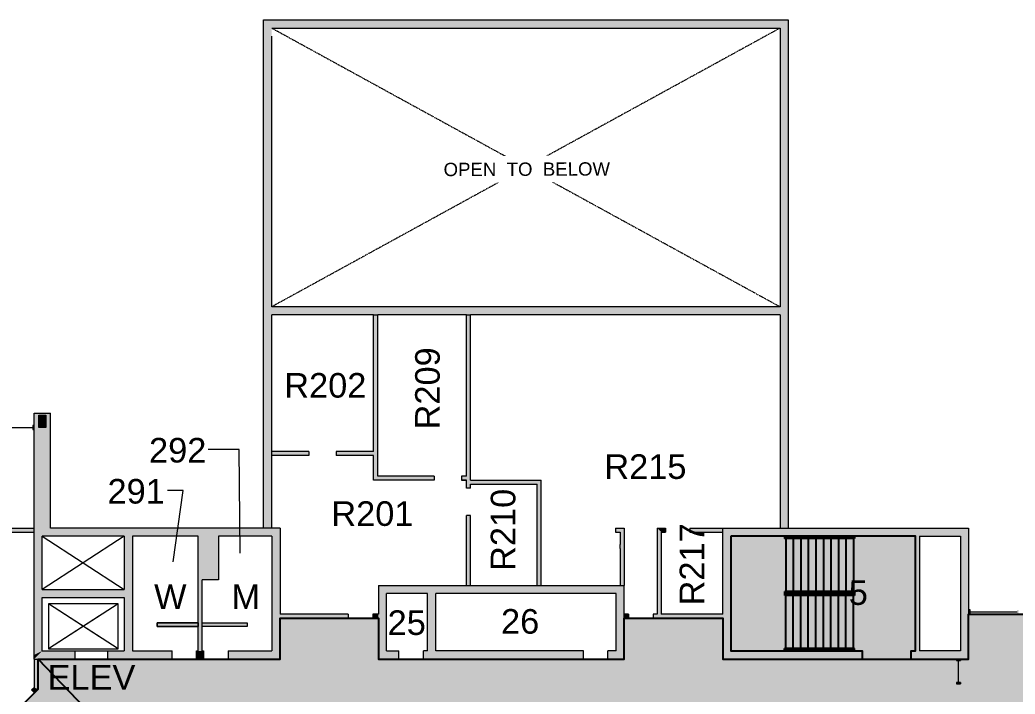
# Model space of a CAD drawing. Extents: x 674 to 9317, y -1087 to 3542.
# Drawn here: x 5295 to 6752, y 2555 to 3542 of the extents above; entities that cross this region are included whole.
import ezdxf

# ---------------------------------------------------------------- set-up
doc = ezdxf.new("R2010")
doc.units = 0
doc.header["$LTSCALE"] = 0.004
doc.header["$MEASUREMENT"] = 0
doc.linetypes.add('HIDDEN', pattern=[0.375, 0.25, -0.125])
doc.layers.get('0').update_dxf_attribs({"linetype": 'CONTINUOUS'})
for name, color, linetype in [('CORRIDOR HATCH', 253, 'CONTINUOUS'), ('SOLID', 7, 'CONTINUOUS'), ('STAIR', 252, 'CONTINUOUS')]:
    doc.layers.add(name, color=color, linetype=linetype)
doc.layers.add('Room Number', color=7, linetype='CONTINUOUS', lineweight=9)
doc.layers.add('WALL', color=7, linetype='CONTINUOUS', lineweight=0)
doc.styles.add('style1', font='arial.ttf')
doc.styles.add('style3', font='arial.ttf')

# ---------------------------------------------------------------- blocks, each defined once
blk = doc.blocks.new('AZMND')
for p, q in [((0, 0.5), (0, -0.5)), ((1, 0.5), (0, 0.5)), ((1, -0.5), (1, 0.5)), ((0, -0.5), (1, -0.5))]:
    blk.add_line(p, q)

msp = doc.modelspace()

# ---------------------------------------------------------------- hatches: boundary and pattern name
at = {"layer": 'CORRIDOR HATCH'}
h = msp.add_hatch(color=256, dxfattribs=at)
h.dxf.hatch_style = 1
h.paths.add_polyline_path([(2231.1, 2606.9), (2231.1, 2457.7), (2623.6, 2457.7), (2623.6, 2472.4), (2636.2, 2472.4), (2636.2, 2600.4), (2623.6, 2600.4), (2623.6, 2606.9)])
h.paths.add_polyline_path([(953.3, 1816.2), (958.8, 1818.6), (960.7, 1814.1), (993.8, 1828.3), (991.9, 1832.7), (1132.6, 1893), (1137.4, 1895), (1123.4, 1930.1), (1108.4, 1973.6), (936.2, 1973.6), (898, 1973.6), (916.1, 1909.4)])
h.paths.add_polyline_path([(1791.5, 1230.9), (1791.5, 1226), (1787.5, 1226), (1787.5, 1036.4), (1892.1, 1036.4), (1892.1, 1226), (1827.5, 1226), (1827.5, 1230.9)])
h.paths.add_polyline_path([(2220.7, 1025), (2220.7, 1003.4), (2225.1, 1003.4), (2225.1, 992.4), (2220.7, 992.4), (2220.7, 798.4), (2225.1, 798.4), (2225.1, 794), (2383.1, 794), (2383.1, 797.4), (2392.1, 797.4), (2392.1, 794), (2536.1, 794), (2536.1, 814.5), (2540.9, 814.5), (2540.9, 914.5), (2536.1, 914.5), (2536.1, 935), (2366.1, 935), (2366.1, 1025)])
h.paths.add_polyline_path([(3828, 1219.5), (3828, 1008.4), (4073.1, 1008.4), (4073.1, 1019.9), (4078, 1019.9), (4078, 1207.9), (4073.1, 1207.9), (4073.1, 1219.5)])
h.paths.add_polyline_path([(4403.6, 2785.9), (4403.6, 2617.9), (4655.6, 2617.9), (4655.6, 2659.9), (4667.6, 2659.9), (4667.6, 2731.9), (4655.6, 2731.9), (4655.6, 2785.9)])
h.paths.add_polyline_path([(5211.2, -706.1), (5211.2, -712.1), (5201.2, -712.1), (5201.2, -962.1), (5255.2, -962.1), (5255.2, -712.1), (5247.2, -712.1), (5247.2, -706.1)])
h.paths.add_polyline_path([(5585.6, 613.9), (5585.6, 601.9), (5401.6, 601.9), (5401.6, 437.9), (5663.6, 437.9), (5663.6, 601.9), (5657.6, 601.9), (5657.6, 613.9)])
edge = h.paths.add_edge_path()
edge.add_arc((5687.6, 1657.9), 71.8, 270, 450)
edge.add_line((5687.6, 1729.7), (5587.9, 1729.9))
edge.add_line((5587.9, 1729.9), (5587.9, 1727.3))
edge.add_line((5587.9, 1727.3), (5577.4, 1727.3))
edge.add_line((5577.4, 1727.3), (5577.4, 1725.8))
edge.add_line((5577.4, 1725.8), (5578.9, 1725.8))
edge.add_line((5578.9, 1725.8), (5578.9, 1659.9))
edge.add_line((5578.9, 1659.9), (5587.9, 1659.9))
edge.add_line((5587.9, 1659.9), (5587.9, 1585.9))
edge.add_line((5587.9, 1585.9), (5681.6, 1585.9))
edge.add_line((5681.6, 1585.9), (5687.6, 1586.1))
h.paths.add_polyline_path([(6335.6, 2785.9), (6335.6, 2617.9), (6527.6, 2617.9), (6527.6, 2605.9), (6599.6, 2605.9), (6599.6, 2617.9), (6605.6, 2617.9), (6605.6, 2785.9)])
h.paths.add_polyline_path([(7421.6, 613.9), (7421.6, 601.9), (7415.6, 601.9), (7415.6, 433.9), (7679.6, 433.9), (7679.6, 601.9), (7493.6, 601.9), (7493.6, 613.9)])
h.paths.add_polyline_path([(8765, 2446.3), (8765, 2440), (8757.8, 2440), (8757.8, 2403.5), (8765, 2403.5), (8765, 2203.3), (8920.7, 2203.3), (8920.7, 2446.3)])
h = msp.add_hatch(color=256, dxfattribs=at)
h.dxf.hatch_style = 1
h.paths.add_polyline_path([(4307.6, 2605.9), (4667.6, 2605.9), (4667.6, 2791.9), (4811.6, 2791.9), (4811.6, 2437.9), (5171.6, 2437.9), (5171.6, 2485.4), (5245.1, 2485.4), (5321.6, 2561.9), (5321.6, 2605.9), (5459.6, 2461.9), (5459.6, 1765.9), (5338.6, 1769.9), (5335.6, 1769.9), (5335.6, 2293.9), (4667.6, 2293.9), (4667.6, 2461.9), (4283.6, 2461.9)])
h = msp.add_hatch(color=256, dxfattribs=at)
h.dxf.hatch_style = 1
h.paths.add_polyline_path([(5321.6, 2605.9), (5675.6, 2605.9), (5675.6, 2665.9), (5819.6, 2665.9), (5819.6, 2605.9), (6179.6, 2605.9), (6179.6, 2665.9), (6323.6, 2665.9), (6323.6, 2605.9), (6683.6, 2605.9), (6683.6, 2671.9), (6827.6, 2671.9), (6827.6, 2605.9), (7187.6, 2605.9), (7187.6, 2671.9), (7331.6, 2671.9), (7331.6, 2605.9), (7691.6, 2605.9), (7691.6, 2604.3), (7691.6, 2461.9), (7331.6, 2461.9), (7235.6, 2461.9), (6779.6, 2461.9), (6683.6, 2461.9), (6323.6, 2461.9), (6251.6, 2461.9), (5459.6, 2461.9)])
at = {"layer": 'SOLID'}
for points in [[(5818.6, 3109.9), (5812.6, 3109.9), (5812.6, 2909.9), (5758, 2909.9), (5758, 2903.9), (5812.6, 2903.9), (5812.6, 2867.9), (5901.4, 2867.9), (5901.4, 2873.9), (5818.6, 2873.9)], [(5332.6, 2962.9), (5332.6, 2944.9), (5322.6, 2944.9), (5322.6, 2962.9)], [(5718, 2909.9), (5663.6, 2909.9), (5663.6, 2903.9), (5718, 2903.9)], [(5954.6, 2816.2), (5948.6, 2816.2), (5948.6, 2713.9), (5954.6, 2713.9)], [(6179.5, 2797.9), (6166.9, 2797.9), (6166.9, 2791.9), (6173.6, 2791.9), (6173.6, 2773.9), (6173.6, 2767.9), (6173.6, 2713.9), (6179.6, 2713.9)], [(5495.6, 2658.9), (5555.6, 2658.9), (5555.6, 2653.9), (5495.6, 2653.9)], [(5561.6, 2658.9), (5627.6, 2658.9), (5627.6, 2653.9), (5561.6, 2653.9)]]:
    msp.add_hatch(color=256, dxfattribs=at).paths.add_polyline_path(points)
h = msp.add_hatch(color=256, dxfattribs=at)
h.paths.add_polyline_path([(5951.7, 3109.9), (5948.6, 3109.9), (5948.6, 2873.9), (5941.4, 2873.9), (5941.4, 2867.9), (5948.6, 2867.9), (5948.6, 2856.2), (5954.6, 2856.2), (5954.6, 2861.9), (6052.1, 2861.9), (6052.1, 2713.9), (6054.1, 2713.9), (6054.1, 2865.8), (5951.7, 2865.8), (5951.7, 2871.8)])
h.paths.add_polyline_path([(5954.6, 3109.9), (5951.7, 3109.9), (5951.7, 2865.8), (6054.1, 2865.8), (6054.1, 2713.9), (6058.1, 2713.9), (6058.1, 2867.9), (5954.6, 2867.9)])
at = {"layer": 'WALL'}
h = msp.add_hatch(color=256, dxfattribs=at)
h.paths.add_polyline_path([(5173.6, 2947.9), (5171.6, 2947.9), (5171.6, 2941.9), (5173.6, 2941.9)])
h.paths.add_polyline_path([(5244.6, 2947.9), (5242.6, 2947.9), (5242.6, 2941.9), (5244.6, 2941.9)])
h.paths.add_polyline_path([(5315.6, 2947.9), (5313.6, 2947.9), (5313.6, 2941.9), (5315.6, 2941.9)])
h = msp.add_hatch(color=256, dxfattribs=at)
h.paths.add_polyline_path([(6827.6, 2677.9), (6825.6, 2677.9), (6825.6, 2671.9), (6827.6, 2671.9)])
h.paths.add_polyline_path([(6756.6, 2677.9), (6754.6, 2677.9), (6754.6, 2671.9), (6756.6, 2671.9)])
h.paths.add_polyline_path([(6685.6, 2677.9), (6683.6, 2677.9), (6683.6, 2671.9), (6685.6, 2671.9)])
for points in [[(6665.6, 2605.9), (6665.6, 2603.9), (6671.6, 2603.9), (6671.6, 2605.9)], [(6665.6, 2571.9), (6665.6, 2569.9), (6671.6, 2569.9), (6671.6, 2571.9)]]:
    msp.add_hatch(color=256, dxfattribs=at).paths.add_polyline_path(points)

# ---------------------------------------------------------------- linework, layer by layer
at = {"layer": 'CORRIDOR HATCH'}
for points in [[(4307.6, 2605.9), (4667.6, 2605.9), (4667.6, 2791.9), (4811.6, 2791.9), (4811.6, 2437.9), (5171.6, 2437.9), (5171.6, 2485.4), (5245.1, 2485.4), (5321.6, 2561.9), (5321.6, 2605.9), (5459.6, 2461.9), (5459.6, 1765.9), (5338.6, 1769.9), (5335.6, 1769.9), (5335.6, 2293.9), (4667.6, 2293.9), (4667.6, 2461.9), (4283.6, 2461.9)], [(6335.6, 2785.9), (6335.6, 2617.9), (6527.6, 2617.9), (6527.6, 2605.9), (6599.6, 2605.9), (6599.6, 2617.9), (6605.6, 2617.9), (6605.6, 2785.9)]]:
    msp.add_lwpolyline(points, close=True, dxfattribs=at)
msp.add_lwpolyline([(6779.6, 2461.9), (6683.6, 2461.9), (6323.6, 2461.9), (6251.6, 2461.9), (5459.6, 2461.9), (5321.6, 2605.9), (5675.6, 2605.9), (5675.6, 2665.9), (5819.6, 2665.9), (5819.6, 2605.9), (6179.6, 2605.9), (6179.6, 2665.9), (6323.6, 2665.9), (6323.6, 2605.9), (6683.6, 2605.9), (6683.6, 2671.9), (6827.6, 2671.9)], dxfattribs=at)
at = {"layer": 'Room Number'}
for points in [[(5617.2, 2761.1), (5615.8, 2912.7), (5570.3, 2912.7)], [(5519.2, 2748.5), (5533.9, 2852.6), (5510.8, 2852.6)]]:
    msp.add_lwpolyline(points, dxfattribs=at)
at = {"layer": 'SOLID'}
for points in [[(5651.6, 3541.9), (5663.6, 3529.9), (5651.6, 2797.9), (5663.6, 2797.9)], [(6419.6, 3541.9), (6407.6, 3529.9), (5651.6, 3541.9), (5663.6, 3529.9)], [(6419.6, 2797.9), (6407.6, 2797.9), (6419.6, 3541.9), (6407.6, 3529.9)], [(5663.6, 3121.9), (5663.6, 3109.9), (6407.6, 3121.9), (6407.6, 3109.9)], [(5315.6, 2965.9), (5339.6, 2965.9), (5315.6, 2797.9), (5339.6, 2797.9)], [(5215.5, 2797.9), (5315.6, 2797.9), (5215.5, 2791.9), (5315.6, 2791.9)], [(5327.6, 2617.9), (5315.6, 2611.9), (5327.6, 2785.9), (5315.6, 2797.9)], [(5327.6, 2785.9), (5315.6, 2797.9), (5663.6, 2785.9), (5675.6, 2797.9)], [(5663.6, 2785.9), (5675.6, 2797.9), (5663.6, 2617.9), (5675.6, 2605.9)], [(6239.7, 2797.9), (6239.7, 2791.9), (6227.6, 2797.9), (6233.6, 2791.9)], [(6233.6, 2791.9), (6227.6, 2797.9), (6233.6, 2671.9), (6227.6, 2671.9)], [(6323.6, 2797.9), (6323.6, 2791.9), (6275.7, 2797.9), (6275.7, 2791.9)], [(6671.6, 2785.9), (6683.6, 2797.9), (6335.6, 2785.9), (6323.6, 2797.9)], [(6335.6, 2785.9), (6323.6, 2797.9), (6335.6, 2617.9), (6323.6, 2605.9)], [(6671.6, 2617.9), (6683.6, 2605.9), (6671.6, 2785.9), (6683.6, 2797.9)], [(5459.6, 2617.9), (5447.6, 2617.9), (5459.6, 2785.9), (5447.6, 2785.9)], [(5555.6, 2617.9), (5561.6, 2617.9), (5555.6, 2785.9), (5561.6, 2737.9)], [(5555.6, 2785.9), (5561.6, 2721.9), (5585.6, 2785.9), (5585.6, 2721.9)], [(6605.6, 2785.9), (6611.6, 2785.9), (6605.6, 2617.9), (6611.6, 2617.9)], [(5819.6, 2713.9), (5831.6, 2701.9), (6179.6, 2713.9), (6167.6, 2701.9)], [(5831.6, 2617.9), (5819.6, 2605.9), (5831.6, 2701.9), (5819.6, 2713.9)], [(6179.6, 2713.9), (6167.6, 2701.9), (6179.6, 2605.9), (6167.6, 2617.9)], [(5327.6, 2707.9), (5327.6, 2695.9), (5447.6, 2707.9), (5447.6, 2695.9)], [(5891.6, 2701.9), (5903.6, 2701.9), (5891.6, 2617.9), (5903.6, 2617.9)], [(5675.6, 2671.9), (5675.6, 2665.9), (5775.6, 2671.9), (5775.6, 2665.9)], [(5811.6, 2671.9), (5819.6, 2671.9), (5811.6, 2665.9), (5819.6, 2665.9)], [(6179.6, 2665.9), (6179.6, 2671.9), (6185.6, 2665.9), (6185.6, 2671.9)], [(6221.6, 2671.9), (6221.6, 2665.9), (6323.6, 2671.9), (6323.6, 2665.9)], [(5315.6, 2611.9), (5315.6, 2605.9), (5327.6, 2617.9)], [(5375.6, 2617.9), (5375.6, 2605.9), (5327.6, 2617.9), (5315.6, 2605.9)], [(5517.6, 2617.9), (5517.6, 2605.9), (5423.6, 2617.9), (5423.6, 2605.9)], [(5553.6, 2617.9), (5563.6, 2617.9), (5553.6, 2605.9), (5563.6, 2605.9)], [(5663.6, 2617.9), (5675.6, 2605.9), (5599.6, 2617.9), (5599.6, 2605.9)], [(5849.6, 2617.9), (5849.6, 2605.9), (5831.6, 2617.9), (5819.6, 2605.9)], [(6119.6, 2605.9), (6119.6, 2617.9), (5885.6, 2605.9), (5885.6, 2617.9)], [(6179.6, 2605.9), (6167.6, 2617.9), (6155.6, 2605.9), (6155.6, 2617.9)], [(6335.6, 2617.9), (6323.6, 2605.9), (6527.6, 2617.9), (6527.6, 2605.9)], [(6599.6, 2617.9), (6599.6, 2605.9), (6671.6, 2617.9), (6683.6, 2605.9)], [(5315.6, 2564.4), (5321.6, 2561.9), (5315.6, 2605.9), (5321.6, 2605.9)], [(5311.9, 2560.7), (5316.1, 2556.5), (5315.6, 2564.4), (5321.6, 2561.9)]]:
    msp.add_solid(points, dxfattribs=at)
at = {"layer": 'STAIR'}
for p, q in [((6413.9, 2785.3), (6413.9, 2782.3)), ((6415.4, 2785.3), (6415.4, 2783.8)), ((6514.9, 2783.8), (6415.4, 2783.8)), ((6514.9, 2785.3), (6514.9, 2783.8)), ((6516.4, 2785.3), (6516.4, 2782.3)), ((6516.4, 2782.3), (6413.9, 2782.3)), ((6415.9, 2782.3), (6415.9, 2704.9)), ((6426.9, 2782.3), (6426.9, 2704.9)), ((6437.9, 2782.3), (6437.9, 2704.9)), ((6448.9, 2782.3), (6448.9, 2704.9)), ((6459.9, 2782.3), (6459.9, 2704.9)), ((6470.9, 2782.3), (6470.9, 2704.9)), ((6481.9, 2782.3), (6481.9, 2704.9)), ((6492.9, 2782.3), (6492.9, 2704.9)), ((6503.9, 2782.3), (6503.9, 2704.9)), ((6514.9, 2782.3), (6514.9, 2704.9)), ((6516.4, 2704.9), (6414.4, 2704.9)), ((6414.4, 2698.9), (6414.4, 2704.9)), ((6414.4, 2704.9), (6414.4, 2698.9)), ((6516.4, 2698.9), (6414.4, 2698.9)), ((6514.9, 2703.4), (6415.9, 2703.4)), ((6415.9, 2703.4), (6415.9, 2701.9)), ((6415.9, 2700.4), (6415.9, 2701.9)), ((6514.9, 2700.4), (6415.9, 2700.4)), ((6415.9, 2621.5), (6415.9, 2698.9)), ((6426.9, 2621.5), (6426.9, 2698.9)), ((6437.9, 2621.5), (6437.9, 2698.9)), ((6448.9, 2621.5), (6448.9, 2698.9)), ((6459.9, 2621.5), (6459.9, 2698.9)), ((6470.9, 2621.5), (6470.9, 2698.9)), ((6481.9, 2621.5), (6481.9, 2698.9)), ((6492.9, 2621.5), (6492.9, 2698.9)), ((6503.9, 2621.5), (6503.9, 2698.9)), ((6514.9, 2703.4), (6514.9, 2701.9)), ((6514.9, 2700.4), (6514.9, 2701.9)), ((6514.9, 2621.5), (6514.9, 2698.9)), ((6516.4, 2704.9), (6516.4, 2698.9)), ((6516.4, 2698.9), (6516.4, 2704.9)), ((6516.4, 2621.5), (6413.9, 2621.5)), ((6413.9, 2618.5), (6413.9, 2621.5)), ((6514.9, 2620), (6415.4, 2620)), ((6415.4, 2618.5), (6415.4, 2620)), ((6514.9, 2618.5), (6514.9, 2620)), ((6516.4, 2618.5), (6516.4, 2621.5))]:
    msp.add_line(p, q, dxfattribs=at)
at = {"layer": 'WALL'}
for p, q in [((5651.6, 2797.9), (5651.6, 3541.9)), ((5651.6, 3541.9), (6419.6, 3541.9)), ((6419.6, 3541.9), (6419.6, 2797.9)), ((5663.6, 3529.9), (6407.6, 3529.9)), ((6407.6, 3529.9), (6407.6, 3121.9)), ((5663.6, 3121.9), (5663.6, 3517.9)), ((6407.6, 3121.9), (5663.6, 3121.9)), ((5812.6, 3109.9), (5663.6, 3109.9)), ((5663.6, 2909.9), (5663.6, 3109.9)), ((5812.6, 2909.9), (5812.6, 3109.9)), ((5812.6, 3109.9), (5818.6, 3109.9)), ((5818.6, 2873.9), (5818.6, 3109.9)), ((5948.6, 3109.9), (5818.6, 3109.9)), ((5948.6, 2873.9), (5948.6, 3109.9)), ((5948.6, 2873.9), (5948.6, 3109.9)), ((5948.6, 3109.9), (5954.6, 3109.9)), ((6407.6, 3109.9), (5954.6, 3109.9)), ((5957.6, 3109.9), (5954.6, 3109.9)), ((5954.6, 2867.9), (5954.6, 3109.9)), ((6227.6, 3109.9), (6125.6, 3109.9)), ((6407.6, 3109.9), (6233.6, 3109.9)), ((6407.6, 3109.9), (6407.6, 2917.9)), ((6407.6, 3109.9), (6407.6, 2797.9)), ((5315.6, 2773.9), (5315.6, 2965.9)), ((5315.6, 2773.9), (5315.6, 2965.9)), ((5315.6, 2965.9), (5339.6, 2965.9)), ((5315.6, 2965.9), (5339.6, 2965.9)), ((5339.6, 2797.9), (5339.6, 2965.9)), ((5339.6, 2797.9), (5339.6, 2965.9)), ((5663.6, 2909.9), (5663.6, 2965.9)), ((5244.6, 2944.9), (5313.6, 2944.9)), ((5718, 2909.9), (5663.6, 2909.9)), ((5663.6, 2903.9), (5663.6, 2909.9)), ((5663.6, 2797.9), (5663.6, 2903.9)), ((5718, 2903.9), (5663.6, 2903.9)), ((5718, 2909.9), (5718, 2903.9)), ((5812.6, 2909.9), (5758, 2909.9)), ((5758, 2909.9), (5758, 2903.9)), ((5812.6, 2903.9), (5758, 2903.9)), ((5812.6, 2867.9), (5812.6, 2903.9)), ((5901.4, 2873.9), (5818.6, 2873.9)), ((5901.4, 2873.9), (5901.4, 2867.9)), ((5948.6, 2873.9), (5941.4, 2873.9)), ((5941.4, 2873.9), (5941.4, 2867.9)), ((5901.4, 2867.9), (5812.6, 2867.9)), ((5948.6, 2867.9), (5941.4, 2867.9)), ((5941.4, 2867.9), (5948.6, 2867.9)), ((5948.6, 2856.2), (5948.6, 2867.9)), ((5954.6, 2856.2), (5948.6, 2856.2)), ((5954.6, 2867.9), (6058.1, 2867.9)), ((5954.6, 2861.9), (6052.1, 2861.9)), ((5954.6, 2856.2), (5954.6, 2861.9)), ((6052.1, 2713.9), (6052.1, 2861.9)), ((6058.1, 2713.9), (6058.1, 2867.9)), ((5948.6, 2713.9), (5948.6, 2816.2)), ((5954.6, 2816.2), (5948.6, 2816.2)), ((5954.6, 2713.9), (5954.6, 2816.2)), ((5215.5, 2797.9), (5315.6, 2797.9)), ((5315.6, 2605.9), (5315.6, 2797.9)), ((5315.6, 2611.9), (5315.6, 2797.9)), ((5675.6, 2797.9), (5339.6, 2797.9)), ((5411.6, 2797.9), (5339.6, 2797.9)), ((5675.6, 2797.9), (5675.6, 2671.9)), ((6166.9, 2797.9), (6179.5, 2797.9)), ((6166.9, 2797.9), (6166.9, 2791.9)), ((6179.5, 2797.9), (6179.6, 2713.9)), ((6227.6, 2797.9), (6227.6, 2671.9)), ((6227.6, 2797.9), (6239.7, 2797.9)), ((6239.7, 2797.9), (6239.7, 2791.9)), ((6275.7, 2797.9), (6275.7, 2791.9)), ((6275.7, 2797.9), (6323.6, 2797.9)), ((6323.6, 2671.9), (6323.6, 2797.9)), ((6323.6, 2797.9), (6683.6, 2797.9)), ((6683.6, 2797.9), (6683.6, 2677.9)), ((5215.5, 2791.9), (5315.6, 2791.9)), ((5327.6, 2707.9), (5327.6, 2785.9)), ((5327.6, 2707.9), (5327.6, 2785.9)), ((5447.6, 2785.9), (5327.6, 2785.9)), ((5411.6, 2785.9), (5327.6, 2785.9)), ((5447.6, 2785.9), (5327.6, 2707.9)), ((5327.6, 2707.9), (5327.6, 2785.9)), ((5327.6, 2785.9), (5447.6, 2707.9)), ((5447.6, 2785.9), (5447.6, 2707.9)), ((5459.6, 2785.9), (5459.6, 2617.9)), ((5555.6, 2785.9), (5459.6, 2785.9)), ((5555.6, 2617.9), (5555.6, 2785.9)), ((5663.6, 2785.9), (5585.6, 2785.9)), ((5585.6, 2785.9), (5585.6, 2721.9)), ((5663.6, 2785.9), (5663.6, 2617.9)), ((6166.9, 2791.9), (6173.6, 2791.9)), ((6173.6, 2791.9), (6173.6, 2773.9)), ((6233.6, 2791.9), (6233.6, 2671.9)), ((6233.6, 2791.9), (6239.7, 2791.9)), ((6275.7, 2791.9), (6323.6, 2791.9)), ((6335.6, 2617.9), (6335.6, 2785.9)), ((6335.6, 2785.9), (6605.6, 2785.9)), ((6605.6, 2785.9), (6605.6, 2617.9)), ((6611.6, 2785.9), (6671.6, 2785.9)), ((6611.6, 2785.9), (6611.6, 2617.9)), ((6671.6, 2785.9), (6671.6, 2617.9)), ((6173.6, 2767.9), (6173.6, 2773.9)), ((6173.6, 2767.9), (6173.6, 2713.9)), ((5561.6, 2617.9), (5561.6, 2721.9)), ((5585.6, 2721.9), (5561.6, 2721.9)), ((5819.6, 2713.9), (5819.6, 2671.9)), ((5819.6, 2713.9), (5948.6, 2713.9)), ((5921.6, 2713.9), (5921.6, 2713.9)), ((5927.6, 2713.9), (5948.6, 2713.9)), ((5948.6, 2713.9), (5954.6, 2713.9)), ((5954.6, 2713.9), (6052.1, 2713.9)), ((6052.1, 2713.9), (6058.1, 2713.9)), ((6058.1, 2713.9), (6173.6, 2713.9)), ((6058.1, 2713.9), (6071.6, 2713.9)), ((6173.6, 2713.9), (6179.6, 2713.9)), ((6179.6, 2605.9), (6179.6, 2713.9)), ((5327.6, 2707.9), (5447.6, 2707.9)), ((5327.6, 2707.9), (5411.6, 2707.9)), ((5327.6, 2695.9), (5447.6, 2695.9)), ((5327.6, 2695.9), (5411.6, 2695.9)), ((5327.6, 2617.9), (5327.6, 2695.9)), ((5327.6, 2617.9), (5327.6, 2695.9)), ((5447.6, 2695.9), (5447.6, 2617.9)), ((5891.6, 2701.9), (5831.6, 2701.9)), ((5831.6, 2617.9), (5831.6, 2701.9)), ((5891.6, 2617.9), (5891.6, 2701.9)), ((6167.6, 2701.9), (5903.6, 2701.9)), ((5903.6, 2617.9), (5903.6, 2701.9)), ((6167.6, 2617.9), (6167.6, 2701.9)), ((5438.6, 2686.9), (5336.6, 2620.9)), ((5438.6, 2620.9), (5336.6, 2686.9)), ((5336.6, 2686.9), (5336.6, 2620.9)), ((5438.6, 2686.9), (5336.6, 2686.9)), ((5411.6, 2638.4), (5336.6, 2686.9)), ((5336.6, 2686.9), (5336.6, 2620.9)), ((5411.6, 2686.9), (5336.6, 2686.9)), ((5438.6, 2620.9), (5438.6, 2686.9)), ((5411.6, 2669.4), (5336.6, 2620.9)), ((5765.6, 2671.9), (5675.6, 2671.9)), ((5775.6, 2671.9), (5675.6, 2671.9)), ((5775.6, 2665.9), (5675.6, 2665.9)), ((5675.6, 2665.9), (5675.6, 2605.9)), ((5775.6, 2671.9), (5775.6, 2665.9)), ((5811.6, 2671.9), (5811.6, 2665.9)), ((5819.6, 2671.9), (5811.6, 2671.9)), ((5819.6, 2665.9), (5811.6, 2665.9)), ((5819.6, 2665.9), (5819.6, 2605.9)), ((6185.6, 2671.9), (6179.6, 2671.9)), ((6185.6, 2665.9), (6179.6, 2665.9)), ((6185.6, 2671.9), (6185.6, 2665.9)), ((6221.6, 2671.9), (6221.6, 2665.9)), ((6227.6, 2671.9), (6221.6, 2671.9)), ((6323.6, 2665.9), (6221.6, 2665.9)), ((6323.6, 2671.9), (6233.6, 2671.9)), ((6323.6, 2605.9), (6323.6, 2665.9)), ((6683.6, 2677.9), (6683.6, 2605.9)), ((6754.6, 2674.9), (6685.6, 2674.9)), ((5555.6, 2658.9), (5495.6, 2658.9)), ((5495.6, 2658.9), (5495.6, 2653.9)), ((5495.6, 2653.9), (5555.6, 2653.9)), ((5561.6, 2658.9), (5627.6, 2658.9)), ((5627.6, 2653.9), (5561.6, 2653.9)), ((5627.6, 2658.9), (5627.6, 2653.9)), ((5327.6, 2617.9), (5375.6, 2617.9)), ((5327.6, 2617.9), (5375.6, 2617.9)), ((5336.6, 2620.9), (5438.6, 2620.9)), ((5336.6, 2620.9), (5411.6, 2620.9)), ((5375.6, 2617.9), (5423.6, 2617.9)), ((5375.6, 2605.9), (5375.6, 2617.9)), ((5375.6, 2617.9), (5411.6, 2617.9)), ((5375.6, 2605.9), (5375.6, 2617.9)), ((5423.6, 2605.9), (5423.6, 2617.9)), ((5423.6, 2617.9), (5447.6, 2617.9)), ((5459.6, 2617.9), (5517.6, 2617.9)), ((5459.6, 2617.9), (5495.6, 2617.9)), ((5517.6, 2605.9), (5517.6, 2617.9)), ((5553.6, 2605.9), (5553.6, 2617.9)), ((5553.6, 2617.9), (5555.6, 2617.9)), ((5561.6, 2617.9), (5563.6, 2617.9)), ((5563.6, 2617.9), (5563.6, 2605.9)), ((5599.6, 2617.9), (5599.6, 2605.9)), ((5599.6, 2617.9), (5663.6, 2617.9)), ((5831.6, 2617.9), (5849.6, 2617.9)), ((5849.6, 2605.9), (5849.6, 2617.9)), ((5891.6, 2617.9), (5885.6, 2617.9)), ((5885.6, 2605.9), (5885.6, 2617.9)), ((6119.6, 2617.9), (5903.6, 2617.9)), ((6119.6, 2605.9), (6119.6, 2617.9)), ((6155.6, 2605.9), (6155.6, 2617.9)), ((6167.6, 2617.9), (6155.6, 2617.9)), ((6527.6, 2617.9), (6335.6, 2617.9)), ((6527.6, 2605.9), (6527.6, 2617.9)), ((6605.6, 2617.9), (6599.6, 2617.9)), ((6599.6, 2605.9), (6599.6, 2617.9)), ((6671.6, 2617.9), (6611.6, 2617.9)), ((5315.6, 2605.9), (5327.6, 2605.9)), ((5315.6, 2605.9), (5327.6, 2605.9)), ((5315.6, 2605.9), (5315.6, 2564.4)), ((5321.6, 2605.9), (5375.6, 2605.9)), ((5321.6, 2605.9), (5375.6, 2605.9)), ((5321.6, 2605.9), (5321.6, 2561.9)), ((5423.6, 2605.9), (5517.6, 2605.9)), ((5553.6, 2605.9), (5563.6, 2605.9)), ((5599.6, 2605.9), (5675.6, 2605.9)), ((5849.6, 2605.9), (5819.6, 2605.9)), ((5885.6, 2605.9), (6119.6, 2605.9)), ((6155.6, 2605.9), (6179.6, 2605.9)), ((6323.6, 2605.9), (6527.6, 2605.9)), ((6599.6, 2605.9), (6683.6, 2605.9)), ((6665.6, 2603.9), (6671.6, 2603.9)), ((6671.6, 2603.9), (6665.6, 2603.9)), ((6668.6, 2571.9), (6668.6, 2603.9)), ((6671.6, 2605.9), (6671.6, 2603.9)), ((6671.6, 2603.9), (6671.6, 2605.9)), ((5311.9, 2560.7), (5315.6, 2564.4)), ((6665.6, 2569.9), (6671.6, 2569.9)), ((6665.6, 2569.9), (6671.6, 2569.9)), ((6671.6, 2569.9), (6665.6, 2569.9)), ((6671.6, 2571.9), (6671.6, 2569.9)), ((6671.6, 2569.9), (6671.6, 2571.9)), ((5311.9, 2560.7), (5316.1, 2556.5)), ((5316.1, 2556.5), (5321.6, 2561.9))]:
    msp.add_line(p, q, dxfattribs=at)
at = {"layer": 'WALL', "linetype": 'HIDDEN'}
for p, q in [((5663.6, 3529.9), (6407.6, 3121.9)), ((6407.6, 3529.9), (5663.6, 3121.9))]:
    msp.add_line(p, q, dxfattribs=at)
at = {"layer": 'WALL'}
for points in [[(5322.6, 2962.9), (5332.6, 2962.9), (5332.6, 2944.9), (5322.6, 2944.9)], [(5313.6, 2941.9), (5315.6, 2941.9), (5315.6, 2947.9), (5313.6, 2947.9)], [(5495.6, 2658.9), (5555.6, 2658.9), (5555.6, 2653.9), (5495.6, 2653.9)], [(5561.6, 2658.9), (5627.6, 2658.9), (5627.6, 2653.9), (5561.6, 2653.9)]]:
    msp.add_lwpolyline(points, close=True, dxfattribs=at)
for points in [[(6665.6, 2605.9), (6665.6, 2603.9), (6671.6, 2603.9), (6671.6, 2605.9), (6665.6, 2605.9)], [(6665.6, 2571.9), (6665.6, 2569.9), (6671.6, 2569.9), (6671.6, 2571.9), (6665.6, 2571.9)]]:
    msp.add_lwpolyline(points, dxfattribs=at)

# ---------------------------------------------------------------- block references
at = {"layer": 'WALL', "xscale": 2, "yscale": 6}
for p, rotation in [((6685.6, 2674.9), 180), ((6668.6, 2603.9), 90), ((6668.6, 2569.9), 90)]:
    msp.add_blockref('AZMND', p, dxfattribs=dict(at, rotation=rotation))

# ---------------------------------------------------------------- texts
at = {"layer": 'Room Number', "style": 'style1'}
for s, p in [('R209', (5909.4, 2942.3)), ('R210', (6020.1, 2735.1)), ('R217', (6296.6, 2684.6))]:
    msp.add_text(s, height=36, rotation=90, dxfattribs=at).set_placement(p)
for s, p in [('R202', (5681.8, 2988.8)), ('292', (5483.9, 2893.8)), ('R215', (6150.3, 2869.8)), ('291', (5423.1, 2833.7)), ('R201', (5750.7, 2801)), ('W', (5491.3, 2679.3)), ('M', (5604.6, 2679.3)), ('5', (6508.1, 2685.3)), ('25', (5833.1, 2641.3)), ('26', (5999.1, 2643.2)), ('ELEV', (5335.3, 2561.2))]:
    msp.add_text(s, height=36, dxfattribs=at).set_placement(p)

# ---------------------------------------------------------------- next in the draw order: texts
at = {"layer": 'STAIR', "lineweight": 0, "insert": (6036.8, 3333.1), "char_height": 19.5, "width": 277.171, "attachment_point": 2, "rotation": 0.2253, "line_spacing_factor": 0.965774, "style": 'style3', "bg_fill": 3, "box_fill_scale": 1.5, "bg_fill_color": 256, "bg_fill_transparency": 0}
msp.add_mtext('OPEN  TO  BELOW', dxfattribs=at)

doc.saveas('drawing.dxf')
